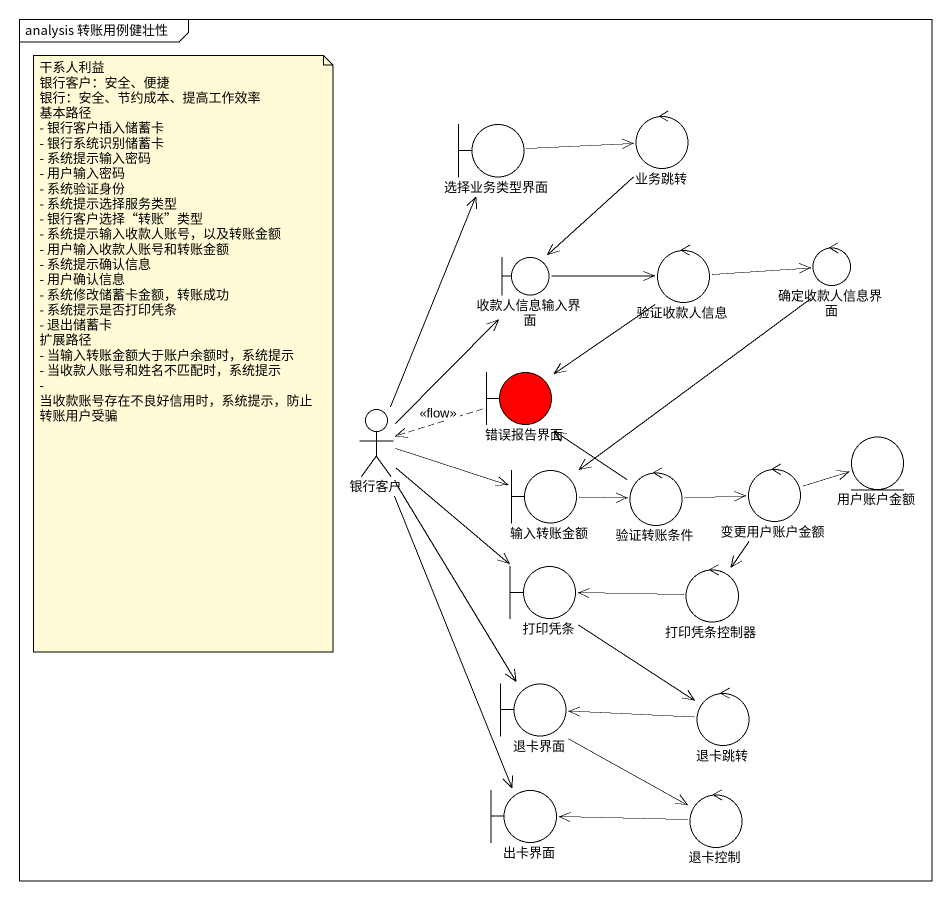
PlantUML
@startuml
mainframe analysis 转账用例健壮性
boundary 选择业务类型界面
control 业务跳转
boundary 收款人信息输入界面
control 验证收款人信息
control 确定收款人信息界面
boundary 错误报告界面 #FF0000
actor 银行客户
boundary 输入转账金额
control 验证转账条件
control 变更用户账户金额
entity 用户账户金额
boundary 打印凭条
control 打印凭条控制器
boundary 退卡界面
control 退卡跳转
boundary 出卡界面
control 退卡控制
选择业务类型界面 -right-> 业务跳转
业务跳转 --> 收款人信息输入界面
收款人信息输入界面 -right-> 验证收款人信息
验证收款人信息 -right-> 确定收款人信息界面
验证收款人信息 --> 错误报告界面
确定收款人信息界面 --> 输入转账金额
错误报告界面 .left.> 银行客户 : <<flow>>
银行客户 -up-> 选择业务类型界面
银行客户 -up-> 收款人信息输入界面
银行客户 -right-> 输入转账金额
银行客户 --> 打印凭条
银行客户 --> 退卡界面
银行客户 --> 出卡界面
输入转账金额 -right-> 验证转账条件
验证转账条件 -up-> 错误报告界面
验证转账条件 -right-> 变更用户账户金额
变更用户账户金额 -right-> 用户账户金额
变更用户账户金额 --> 打印凭条控制器
打印凭条 --> 退卡跳转
打印凭条控制器 -left-> 打印凭条
退卡界面 --> 退卡控制
退卡跳转 -left-> 退卡界面
退卡控制 -left-> 出卡界面
note as N1
  干系人利益
  银行客户：安全、便捷
  银行：安全、节约成本、提高工作效率
  基本路径
  - 银行客户插入储蓄卡
  - 银行系统识别储蓄卡
  - 系统提示输入密码
  - 用户输入密码
  - 系统验证身份
  - 系统提示选择服务类型
  - 银行客户选择“转账”类型
  - 系统提示输入收款人账号，以及转账金额
  - 用户输入收款人账号和转账金额
  - 系统提示确认信息
  - 用户确认信息
  - 系统修改储蓄卡金额，转账成功
  - 系统提示是否打印凭条
  - 退出储蓄卡
  扩展路径
  - 当输入转账金额大于账户余额时，系统提示
  - 当收款人账号和姓名不匹配时，系统提示
  - 当收款账号存在不良好信用时，系统提示，防止转账用户受骗
end note
@enduml
